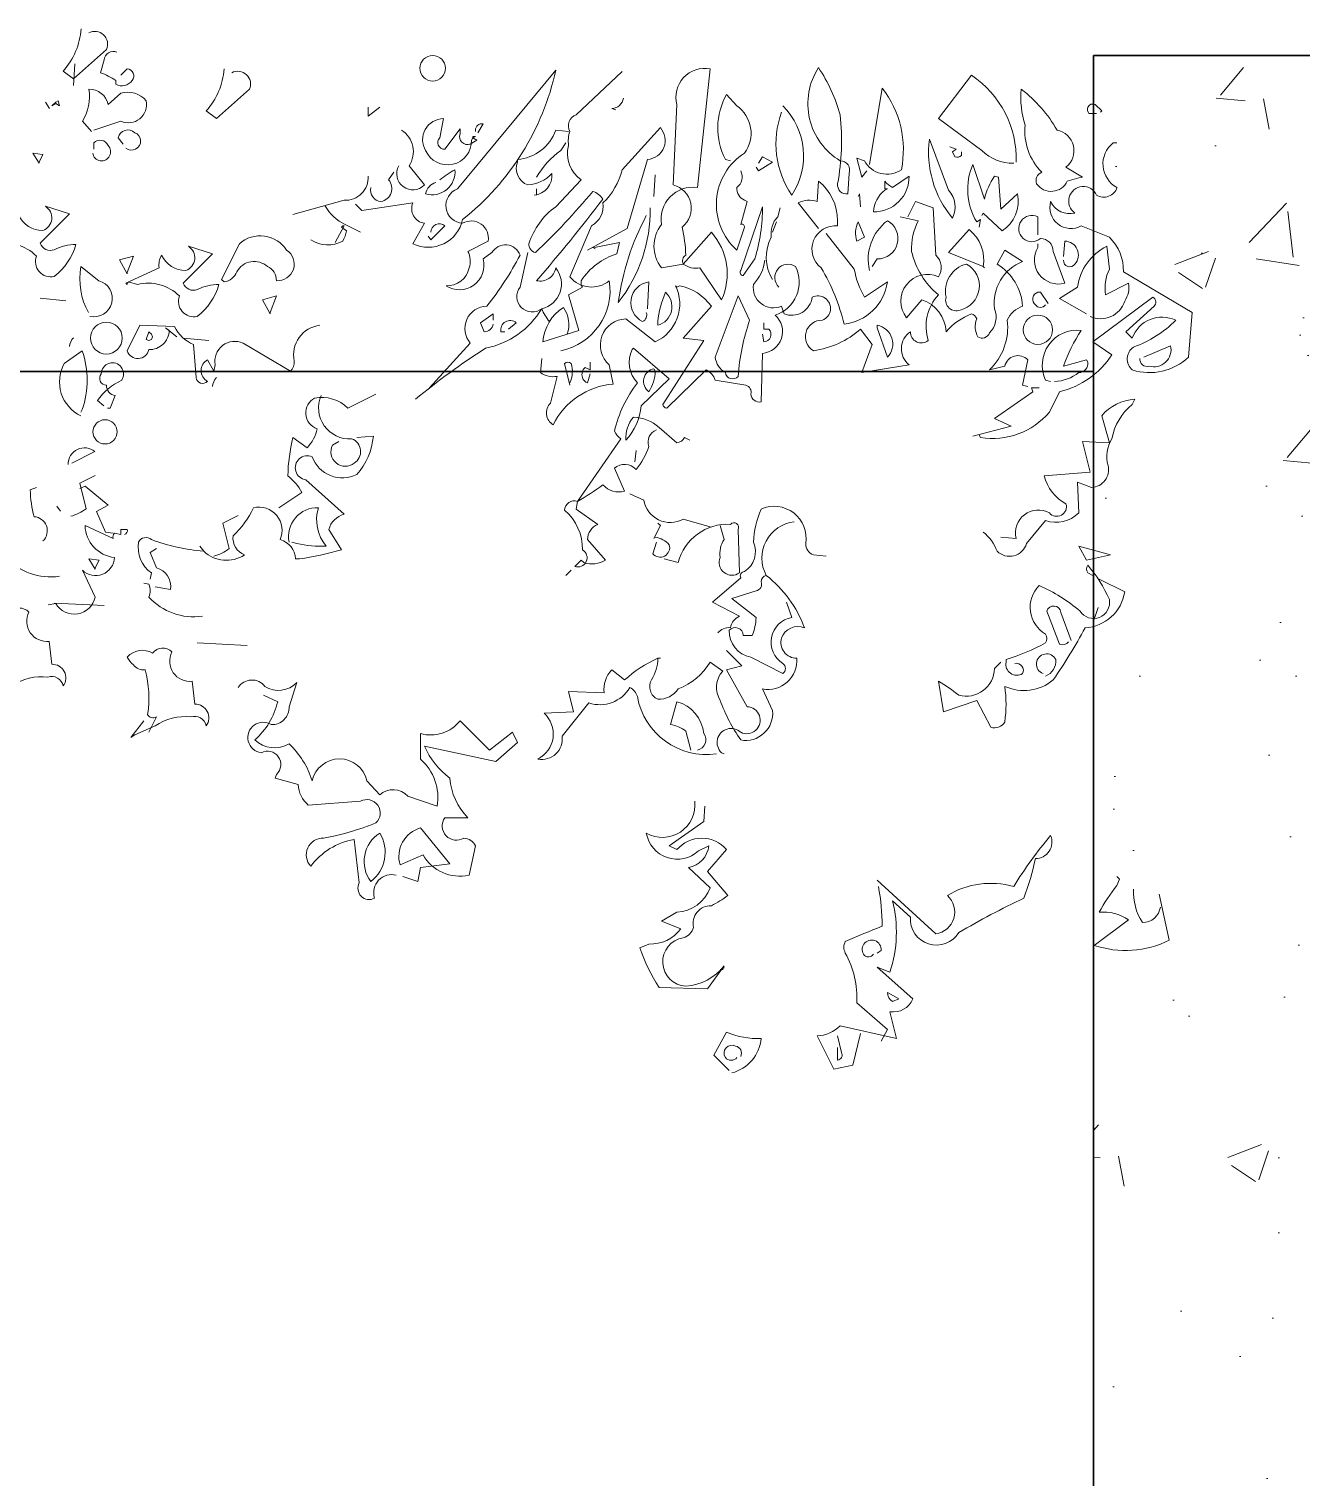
# Model space of a CAD drawing. Header units: millimetres. Extents: x 2033 to 2295, y 1536 to 1691.
# Drawn here: x 2140.788 to 2141.391, y 1615.42 to 1616.107 of the extents above; entities that cross this region are included whole.
import ezdxf

# ---------------------------------------------------------------- set-up
doc = ezdxf.new("R2010")
doc.units = ezdxf.units.MM
for name, color, linetype, lineweight in [('FACHADA', 40, 'Continuous', 35), ('Texturas', 8, 'Continuous', 0), ('Verde', 58, 'Continuous', 13)]:
    doc.layers.add(name, color=color, linetype=linetype, lineweight=lineweight)

# ---------------------------------------------------------------- blocks, each defined once
blk = doc.blocks.new('tfgvbv')
at = {"layer": 'Verde', "lineweight": 0}
for points in [[(2106.82278, 1678.57186, -0.165222), (2106.81431, 1678.55189), (2106.81915, 1678.54825), (2106.83488, 1678.56217, 0.703232), (2106.82641, 1678.57004)], [(2106.83979, 1678.56078, 0.535172), (2106.83374, 1678.55715), (2106.83192, 1678.5511, -0.069427), (2106.83919, 1678.54747), (2106.83919, 1678.54565, 0.38205), (2106.84705, 1678.54747, 0.608597), (2106.84463, 1678.55292), (2106.84161, 1678.54989)], [(2106.89063, 1678.55292, -0.165222), (2106.88215, 1678.53295), (2106.887, 1678.52931), (2106.90273, 1678.54323, 0.703232), (2106.89426, 1678.5511)], [(2107.1085, 1678.46032), (2107.09821, 1678.45851, -0.352936), (2107.09821, 1678.47908, -0.5103), (2107.11516, 1678.49663), (2107.12121, 1678.55292, 0.554825), (2107.10547, 1678.53597), (2107.10366, 1678.49784, -0.628204), (2107.10789, 1678.47787, -0.044617), (2107.10971, 1678.46456, 0.4142), (2107.1085, 1678.46032, 0.205246), (2107.11637, 1678.45851), (2107.12665, 1678.44338, 0.298126), (2107.12181, 1678.47545), (2107.1085, 1678.46032)], [(2107.18294, 1678.50934, -0.523941), (2107.18717, 1678.50329), (2107.18657, 1678.49361, -0.5), (2107.18173, 1678.49845, 0.072708), (2107.18294, 1678.53113, 0.077194), (2107.17265, 1678.55352, 0.423996), (2107.18294, 1678.50934)], [(2106.98806, 1678.40162), (2107.00743, 1678.4228, -0.63649), (2107.0153, 1678.44035, 0.04776), (2107.03103, 1678.46456, 0.639832), (2107.01772, 1678.46577), (2107.01348, 1678.46274, -0.689148), (2106.99593, 1678.45003, 0.369919), (2107.00683, 1678.45851, 0.225418), (2107.00622, 1678.46637), (2107.0159, 1678.47122, 0.638885), (2107.0038, 1678.47969, -0.813461), (2107.00138, 1678.49603), (2107.04798, 1678.55231, -0.173706), (2107.0038, 1678.4815, -0.490295), (2106.9802, 1678.47), (2106.98564, 1678.47969, -0.489075), (2106.9802, 1678.48937), (2106.95599, 1678.48574), (2106.95296, 1678.48877)], [(2106.98141, 1678.39617, -0.032425), (2107.01469, 1678.42038, 0.210526), (2107.04132, 1678.43914, 0.557053), (2107.04798, 1678.45851, -0.431534), (2107.0389, 1678.45245, 0.015289), (2107.07037, 1678.49119, 0.162277), (2107.06553, 1678.49482, -0.030579), (2107.0383, 1678.46577, -0.355026), (2107.03527, 1678.47, -0.161758), (2107.04798, 1678.48756), (2107.06008, 1678.50026, -0.32045), (2107.05403, 1678.51661, -0.099014), (2107.05464, 1678.52326, -0.46698), (2107.05766, 1678.53113), (2107.07945, 1678.55171)], [(2107.26524, 1678.50813, -0.195694), (2107.25011, 1678.51418), (2107.22954, 1678.52931), (2107.24527, 1678.54989, -0.258652), (2107.26645, 1678.50874)], [(2106.82769, 1678.52326), (2106.82345, 1678.5281, 0.185669), (2106.82648, 1678.54323, -0.373596), (2106.83555, 1678.53597), (2106.84161, 1678.54142, -0.302765), (2106.85371, 1678.53779, -0.609818), (2106.84161, 1678.5281), (2106.8289, 1678.52387)], [(2107.13573, 1678.5045, -0.35614), (2107.13392, 1678.49663, 0.302765), (2107.13755, 1678.49058), (2107.13876, 1678.48998), (2107.13573, 1678.47908, -0.618027), (2107.13755, 1678.47787), (2107.13392, 1678.46698, -0.499023), (2107.13755, 1678.51297, 0.420273), (2107.13392, 1678.53537), (2107.12907, 1678.54081, 0.254562), (2107.12847, 1678.50995), (2107.13089, 1678.50934)], [(2107.19686, 1678.50753), (2107.20291, 1678.54384, -0.216599), (2107.21199, 1678.50511, -0.447189), (2107.19444, 1678.50934), (2107.1908, 1678.51055), (2107.19323, 1678.50148), (2107.19565, 1678.5045)], [(2107.29732, 1678.50148), (2107.29792, 1678.50148), (2107.29006, 1678.50632, 0.643906), (2107.28582, 1678.52387, 0.101837), (2107.26887, 1678.54323, 0.105927), (2107.27069, 1678.52629, 0.22554), (2107.27856, 1678.5039, 0.4142), (2107.27614, 1678.49845, 0.580322), (2107.29066, 1678.49966), (2107.29732, 1678.50148)], [(2107.08005, 1678.539, -0.368179), (2107.07461, 1678.53416), (2107.07642, 1678.53355)], [(2107.1557, 1678.53537, -0.356445), (2107.15994, 1678.493, -0.241074), (2107.1551, 1678.53234)], [(2107.30458, 1678.53173), (2107.30095, 1678.53173, -0.236053), (2107.30035, 1678.53476, -0.4142), (2107.30398, 1678.53597), (2107.307, 1678.53295), (2107.3064, 1678.53234)], [(2107.00743, 1678.51721, -0.632065), (2107.00259, 1678.52205), (2107.00259, 1678.52447), (2106.99533, 1678.51479, -0.680847), (2106.99291, 1678.52024), (2106.99472, 1678.52931, 0.580322), (2106.98625, 1678.51418, 0.820084), (2107.00804, 1678.51903), (2107.00864, 1678.52024), (2107.01046, 1678.51903), (2107.00743, 1678.51721)], [(2107.01106, 1678.52266), (2107.01348, 1678.52689, 0.45993), (2107.00985, 1678.52387), (2107.00985, 1678.52326)], [(2106.82829, 1678.51297, 1.387421), (2106.83555, 1678.51661, 0.544022), (2106.8289, 1678.51782), (2106.8289, 1678.51479)], [(2106.84403, 1678.51539, 1.182175), (2106.84826, 1678.52266, 0.588394), (2106.8404, 1678.52024), (2106.84282, 1678.51721)], [(2106.97475, 1678.52387, -0.424515), (2106.97838, 1678.50692), (2106.98564, 1678.49784, -0.880783), (2106.97354, 1678.50692)], [(2107.03769, 1678.493, 0.4142), (2107.04616, 1678.50329, -0.198578), (2107.03466, 1678.49784, -0.4142), (2107.02982, 1678.50874), (2107.02982, 1678.50995, 0.297668), (2107.04798, 1678.52387), (2107.05403, 1678.52326)], [(2107.06311, 1678.46698), (2107.08187, 1678.47727), (2107.09155, 1678.50995, 0.621735), (2107.0976, 1678.52508), (2107.07945, 1678.50511, -0.145264), (2107.07037, 1678.48937, -0.318115), (2107.06492, 1678.47848), (2107.05464, 1678.45427, 0.4142), (2107.0734, 1678.45245, -0.3983), (2107.0504, 1678.41917)], [(2107.23619, 1678.48211, 0.305054), (2107.23438, 1678.49542), (2107.2253, 1678.51963, 0.208984), (2107.23619, 1678.48211)], [(2107.0389, 1678.50148, -0.109482), (2107.0504, 1678.51418), (2107.05282, 1678.51782)], [(2107.24043, 1678.51358), (2107.24043, 1678.51176, -0.236053), (2107.2374, 1678.51116), (2107.23619, 1678.51358), (2107.23801, 1678.51479), (2107.23498, 1678.516)], [(2107.2489, 1678.37923), (2107.24951, 1678.37802, 0.262833), (2107.28219, 1678.39012), (2107.28703, 1678.3998, 0.194489), (2107.31184, 1678.41735), (2107.30277, 1678.4234), (2107.33121, 1678.44459, -0.535172), (2107.33182, 1678.44035), (2107.3185, 1678.42825), (2107.32153, 1678.42522, -0.445358), (2107.3421, 1678.43369, -0.112671), (2107.32213, 1678.42098, 0.498764), (2107.32153, 1678.41009, 0.269211), (2107.34816, 1678.41614), (2107.34997, 1678.43732), (2107.31729, 1678.45669, 0.212448), (2107.31063, 1678.47303), (2107.29732, 1678.47848, -0.669449), (2107.28279, 1678.48998, 0.362045), (2107.29429, 1678.48453, -1.319412), (2107.30458, 1678.493, 0.480621), (2107.31426, 1678.49663, -0.538818), (2107.31245, 1678.51782), (2107.31426, 1678.51782)], [(2106.99109, 1678.49905, 0.291199), (2106.98625, 1678.49361, 0.528915), (2107.00017, 1678.50511, 0.039932), (2106.99291, 1678.50026)], [(2107.2489, 1678.47787), (2107.24951, 1678.4815), (2107.24769, 1678.48029, -0.242218), (2107.24588, 1678.50753), (2107.25132, 1678.49119, -0.092926), (2107.25617, 1678.50208), (2107.25798, 1678.50148), (2107.25919, 1678.48635), (2107.26706, 1678.49361, -0.309006), (2107.2598, 1678.47606), (2107.25072, 1678.48453), (2107.25011, 1678.48332)], [(2106.95901, 1678.50208, -0.447098), (2106.94752, 1678.49058), (2106.92331, 1678.48392)], [(2106.96023, 1678.49663, 0.45993), (2106.96507, 1678.48998, 0.578781), (2106.9687, 1678.50026), (2106.97112, 1678.5039)], [(2107.17265, 1678.47727), (2107.16297, 1678.48937, -0.204086), (2107.17204, 1678.48998), (2107.17265, 1678.49966, -0.226822), (2107.18173, 1678.4809), (2107.18173, 1678.47848, 0.749039), (2107.17386, 1678.45851, -0.077942), (2107.18475, 1678.43188, 0.34404), (2107.20533, 1678.45185), (2107.19444, 1678.44459, -0.080353), (2107.18959, 1678.4579), (2107.17628, 1678.47485)], [(2107.20412, 1678.49542), (2107.20533, 1678.49603), (2107.20412, 1678.49603), (2107.20412, 1678.49966, 0.099014), (2107.20775, 1678.49663), (2107.21562, 1678.50208, -0.428558), (2107.19867, 1678.48513, -0.211655), (2107.20412, 1678.49542)], [(2106.77618, 1678.47018), (2106.79191, 1678.47745, -0.162277), (2106.79312, 1678.4835, 0.291199), (2106.80462, 1678.47624, 0.630219), (2106.80583, 1678.48774), (2106.81733, 1678.4841), (2106.80341, 1678.47018, 0.4142), (2106.81007, 1678.46716, -0.124695), (2106.82036, 1678.46958, -0.156006), (2106.81007, 1678.45445, -0.597885), (2106.8016, 1678.46413, 0.261948), (2106.78162, 1678.46958), (2106.77739, 1678.47079), (2106.77678, 1678.46958), (2106.77618, 1678.47018)], [(2106.93844, 1678.48816, 0.159607), (2106.94812, 1678.47908), (2106.95538, 1678.47545)], [(2107.09276, 1678.48695, -0.174072), (2107.07763, 1678.44217, -0.088486), (2107.09095, 1678.48332)], [(2107.14602, 1678.48756, -0.079437), (2107.14239, 1678.46274), (2107.13694, 1678.45488, -0.618027), (2107.13573, 1678.4573), (2107.14602, 1678.48756)], [(2107.15086, 1678.45306, -0.272202), (2107.15026, 1678.47303, -0.236053), (2107.15328, 1678.48271), (2107.15449, 1678.48695)], [(2107.21501, 1678.48271), (2107.21864, 1678.48998), (2107.22712, 1678.48695), (2107.22833, 1678.46456, -0.355026), (2107.22954, 1678.45427, 0.788391), (2107.21441, 1678.4349), (2107.22167, 1678.44338, -0.312881), (2107.23317, 1678.42825, -0.116058), (2107.24527, 1678.43672, -0.265564), (2107.24769, 1678.4343, 0.226822), (2107.2483, 1678.42583, 0.49527), (2107.25374, 1678.42764, 0.295303), (2107.25617, 1678.43914, -0.346893), (2107.26948, 1678.46153), (2107.26101, 1678.46698), (2107.25738, 1678.46032, -0.244461), (2107.26948, 1678.44035, 0.215332), (2107.26222, 1678.43369, -0.236053), (2107.25374, 1678.41009), (2107.26101, 1678.41191, -0.59729), (2107.2719, 1678.41493), (2107.26948, 1678.40283), (2107.2719, 1678.40222)], [(2106.93178, 1678.47182, 0.278625), (2106.94691, 1678.47122, 0.07106), (2106.94873, 1678.47606), (2106.94631, 1678.47787), (2106.94691, 1678.47848), (2106.94752, 1678.47848), (2106.94328, 1678.47061)], [(2106.98746, 1678.47364), (2106.98867, 1678.47182), (2106.99533, 1678.47848, 0.630219), (2106.98867, 1678.47545)], [(2107.14723, 1678.46214, -0.149368), (2107.14178, 1678.45064, 0.589905), (2107.1551, 1678.44035), (2107.15631, 1678.43672, 0.490158), (2107.16962, 1678.44459, -1.060547), (2107.17446, 1678.43369, 0.776093), (2107.17023, 1678.41917, 0.142365), (2107.19262, 1678.42946), (2107.19807, 1678.42219), (2107.19323, 1678.40888), (2107.21562, 1678.41251, -0.50354), (2107.21622, 1678.42825, 0.628937), (2107.2247, 1678.42401, -0.265564), (2107.22954, 1678.4458, -0.169571), (2107.21683, 1678.46637, -0.119873), (2107.21985, 1678.4809), (2107.21138, 1678.48271)], [(2107.19141, 1678.48029), (2107.19444, 1678.47303), (2107.1908, 1678.47122, -0.195877), (2107.19141, 1678.48029)], [(2107.19686, 1678.4573, -0.297256), (2107.20533, 1678.4809, -0.782791), (2107.20049, 1678.46274), (2107.19807, 1678.45911)], [(2107.27674, 1678.47424), (2107.27674, 1678.48271, 1.877945), (2107.27795, 1678.47243, -0.4142), (2107.284, 1678.46637), (2107.28945, 1678.45124, -0.674286), (2107.27674, 1678.46819), (2107.27674, 1678.47)], [(2106.9112, 1678.45911, -0.319077), (2106.91544, 1678.45245, 0.777725), (2106.92028, 1678.46698, 0.455246), (2106.89789, 1678.47), (2106.88942, 1678.45306), (2106.89063, 1678.45185, 0.25296), (2106.89668, 1678.45669, -0.489075), (2106.9112, 1678.45911)], [(2107.05343, 1678.42704, 0.240036), (2107.05161, 1678.43975, 0.2379), (2107.04193, 1678.4234), (2107.05887, 1678.42885), (2107.05403, 1678.4458), (2107.06069, 1678.44943, -0.236053), (2107.06008, 1678.45245, -0.178345), (2107.07703, 1678.46516), (2107.07824, 1678.47061, -0.026764), (2107.06553, 1678.46819), (2107.06674, 1678.46758)], [(2107.25072, 1678.45911), (2107.23438, 1678.46577), (2107.24406, 1678.47666, -0.284134), (2107.25072, 1678.45911), (2107.25132, 1678.45851), (2107.25072, 1678.45911)], [(2107.28885, 1678.46214, 0.741867), (2107.29429, 1678.46032, 0.6409), (2107.28945, 1678.47122), (2107.28885, 1678.46395)], [(2106.84403, 1678.45124), (2106.85976, 1678.45851, -0.162277), (2106.86097, 1678.46456, 0.291199), (2106.87247, 1678.4573, 0.630219), (2106.87368, 1678.46879), (2106.88518, 1678.46516), (2106.87126, 1678.45124, 0.4142), (2106.87792, 1678.44822, -0.124695), (2106.88821, 1678.45064, -0.156006), (2106.87792, 1678.43551, -0.597885), (2106.86945, 1678.44519, 0.261948), (2106.84947, 1678.45064), (2106.84524, 1678.45185), (2106.84463, 1678.45064), (2106.84403, 1678.45124)], [(2107.04495, 1678.43309, -0.062256), (2107.04132, 1678.43914, -0.882339), (2107.03103, 1678.44943), (2107.03466, 1678.46577)], [(2107.30156, 1678.43551, 0.456619), (2107.3179, 1678.44277, 0.205246), (2107.31971, 1678.45124), (2107.30882, 1678.4458, -0.146759), (2107.31063, 1678.4579), (2107.30942, 1678.46879, 0.245285), (2107.2955, 1678.44943), (2107.28703, 1678.44398), (2107.29974, 1678.43672)], [(2106.82691, 1678.43551, 0.975662), (2106.83115, 1678.45245), (2106.82267, 1678.45911, 0.17128), (2106.8263, 1678.43732)], [(2107.15389, 1678.44943, -0.931778), (2107.16176, 1678.45911, -0.45929), (2107.15207, 1678.43611, -0.660172), (2107.14602, 1678.41796), (2107.14541, 1678.39496, -0.442368), (2107.14057, 1678.39859, 0.4142), (2107.13815, 1678.40283), (2107.12363, 1678.40525, 0.219635), (2107.11939, 1678.41009), (2107.10063, 1678.39193, -0.333328), (2107.09881, 1678.39375), (2107.11818, 1678.42401), (2107.1085, 1678.42522), (2107.12181, 1678.44035, 0.188675), (2107.10668, 1678.45003), (2107.10547, 1678.44943), (2107.10487, 1678.45003, -0.420059), (2107.09518, 1678.4234), (2107.08126, 1678.4343, 0.685608), (2107.0734, 1678.41251), (2107.07521, 1678.40343, 0.263565), (2107.04677, 1678.38407, -0.49028), (2107.04556, 1678.39436), (2107.04858, 1678.40706, -0.205246), (2107.04072, 1678.40888), (2107.04132, 1678.41554)], [(2107.23983, 1678.43853, -0.630219), (2107.23317, 1678.44459, -0.40654), (2107.24285, 1678.46032, -0.689621), (2107.23983, 1678.43853)], [(2107.09095, 1678.43732, -0.4142), (2107.08913, 1678.43309, -0.738571), (2107.09216, 1678.45185), (2107.09155, 1678.43914)], [(2107.10003, 1678.44701, -0.592255), (2107.09639, 1678.43127, -0.099731), (2107.09942, 1678.44519), (2107.10003, 1678.44701)], [(2107.13452, 1678.44519), (2107.13997, 1678.43369, 0.065445), (2107.13452, 1678.40706, -0.659393), (2107.12847, 1678.40888, -0.236053), (2107.12363, 1678.41614), (2107.13452, 1678.44519)], [(2107.28037, 1678.44096, -0.5), (2107.27553, 1678.44096, -0.582718), (2107.27674, 1678.44701), (2107.27795, 1678.44701), (2107.28158, 1678.44156)], [(2107.01832, 1678.43188, -0.380188), (2107.01409, 1678.42825), (2107.01227, 1678.43248), (2107.01832, 1678.43672), (2107.01832, 1678.43369)], [(2106.93602, 1678.43127, 0.444092), (2106.92391, 1678.41433, -0.197815), (2106.9221, 1678.40949), (2106.89971, 1678.4228, 0.607483), (2106.88639, 1678.41251), (2106.88579, 1678.40949), (2106.88276, 1678.41493, 0.589737), (2106.88276, 1678.40464, -0.60791), (2106.87731, 1678.40646), (2106.8761, 1678.42219, -0.177399), (2106.86703, 1678.43067), (2106.85068, 1678.43127), (2106.84463, 1678.41917, 0.765594), (2106.85492, 1678.41977, 0.420074), (2106.8646, 1678.42885), (2106.86279, 1678.43006), (2106.86824, 1678.42583)], [(2107.02377, 1678.42825), (2107.02196, 1678.42825, -0.707504), (2107.02922, 1678.43248), (2107.02559, 1678.42946)], [(2107.14602, 1678.42704), (2107.14663, 1678.4234, 0.663971), (2107.14905, 1678.42946), (2107.14663, 1678.42946), (2107.14663, 1678.43248)], [(2107.20049, 1678.43006), (2107.20049, 1678.43127, -0.602081), (2107.20533, 1678.41614), (2107.20049, 1678.43006)], [(2106.81733, 1678.42116, -0.173203), (2106.81915, 1678.4254)], [(2106.85371, 1678.42462, 1), (2106.85613, 1678.42704), (2106.85492, 1678.42825), (2106.85371, 1678.42462)], [(2107.28461, 1678.40464, 0.162277), (2107.29611, 1678.40888, 0.463791), (2107.30035, 1678.41372), (2107.29974, 1678.41493), (2107.28885, 1678.41191, -0.058853), (2107.29732, 1678.42885, 0.588898), (2107.28037, 1678.40525), (2107.28279, 1678.40464)], [(2106.82267, 1678.3883, -0.432632), (2106.8148, 1678.41312), (2106.82328, 1678.41917, -0.173904), (2106.82328, 1678.39133), (2106.82267, 1678.39012)], [(2107.09579, 1678.38165, 0.4142), (2107.09216, 1678.37378, -0.085083), (2107.08611, 1678.36289, 0.409286), (2107.07582, 1678.36349), (2107.08066, 1678.3526, -0.286789), (2107.07037, 1678.35562, -0.035156), (2107.05827, 1678.34776), (2107.05766, 1678.34412), (2107.06795, 1678.33686, 0.308105), (2107.06311, 1678.3296), (2107.07158, 1678.31992, -0.220123), (2107.06129, 1678.31871), (2107.06008, 1678.31992), (2107.05706, 1678.31689, 0.907883), (2107.06069, 1678.32476, 0.222046), (2107.05221, 1678.34352, -0.523941), (2107.05827, 1678.34776), (2107.07884, 1678.37741, -0.099014), (2107.07582, 1678.38104, -0.106323), (2107.08671, 1678.40404, -0.326889), (2107.08429, 1678.41977), (2107.0849, 1678.42038), (2107.10184, 1678.40585), (2107.08853, 1678.39315, -0.165176), (2107.08126, 1678.3768, -0.200851), (2107.0849, 1678.3877, -0.173203), (2107.097, 1678.38286), (2107.10547, 1678.37559, 0.236053), (2107.1091, 1678.37802), (2107.11152, 1678.3768)], [(2107.32516, 1678.41554, 0.541687), (2107.32939, 1678.41191, 0.576218), (2107.33968, 1678.42159), (2107.32697, 1678.41614)], [(2106.83538, 1678.39193), (2106.83659, 1678.39193), (2106.83901, 1678.39799, -0.38205), (2106.83478, 1678.40283, -0.618027), (2106.83236, 1678.40828, -1.341293), (2106.84204, 1678.40525, 0.132751), (2106.83054, 1678.39557), (2106.83357, 1678.39315)], [(2107.05464, 1678.40404, 0.195877), (2107.05524, 1678.41312, 0.4142), (2107.05221, 1678.41312), (2107.05464, 1678.40283)], [(2107.06432, 1678.41372), (2107.06432, 1678.41009), (2107.0619, 1678.4113, 0.302765), (2107.06069, 1678.40646, 0.265564), (2107.06311, 1678.40404), (2107.06432, 1678.40828)], [(2107.09458, 1678.4107, 0.659393), (2107.09216, 1678.3998, 0.139038), (2107.09518, 1678.40949), (2107.09458, 1678.4107)], [(2106.88518, 1678.40222, -0.173203), (2106.887, 1678.40646)], [(2106.96265, 1678.39859), (2106.94933, 1678.39193, 0.25), (2106.9336, 1678.39678, 0.663467), (2106.93481, 1678.38225, -0.148178), (2106.92997, 1678.37317), (2106.92331, 1678.37802, 0.057068), (2106.92089, 1678.35986, -0.099014), (2106.92754, 1678.35199), (2106.91665, 1678.34473)], [(2106.93662, 1678.39799, 0.559616), (2106.95115, 1678.37741, -0.630219), (2106.95236, 1678.36591, -0.808411), (2106.94207, 1678.37438), (2106.9451, 1678.3762)], [(2107.25072, 1678.33323, -0.140045), (2107.25738, 1678.32415, 0.57489), (2107.2713, 1678.32778), (2107.28037, 1678.33868, 0.29335), (2107.29611, 1678.34231), (2107.2955, 1678.35683), (2107.30216, 1678.35441, 0.477875), (2107.31003, 1678.3647, -0.21463), (2107.31184, 1678.37741, -0.178345), (2107.32153, 1678.39375), (2107.32274, 1678.39617, 0.217789), (2107.307, 1678.3883), (2107.31063, 1678.37559), (2107.29792, 1678.3762), (2107.30156, 1678.36167), (2107.27977, 1678.35986, 0.213028), (2107.29006, 1678.34655, -0.817993), (2107.28219, 1678.34231, 0.658905), (2107.26645, 1678.3302), (2107.25919, 1678.33081)], [(2106.95357, 1678.37802), (2106.96144, 1678.37862, -0.159866), (2106.95357, 1678.36046, -0.443787), (2106.93239, 1678.36894, 1.153), (2106.92936, 1678.35804), (2106.94752, 1678.3417, 0.251633), (2106.94025, 1678.33444), (2106.94631, 1678.32476, -0.035156), (2106.92633, 1678.32052), (2106.92452, 1678.32052, 0.326782), (2106.91726, 1678.3296, 0.618027), (2106.90455, 1678.34473, -0.102722), (2106.89486, 1678.33142, 0.333328), (2106.90031, 1678.32234, -0.346832), (2106.88094, 1678.32415, -0.064789), (2106.85613, 1678.3296, 0.5), (2106.85008, 1678.32839, 0.287735), (2106.85613, 1678.31386), (2106.85553, 1678.31084)], [(2106.81662, 1678.36531, -0.637756), (2106.82933, 1678.37136), (2106.81844, 1678.36591)], [(2106.80469, 1678.32899, 0.656815), (2106.80045, 1678.34049, -0.053406), (2106.79864, 1678.3532), (2106.80166, 1678.35441)], [(2106.81794, 1678.34067, 0.092926), (2106.8252, 1678.3443), (2106.82217, 1678.35641), (2106.82944, 1678.36004)], [(2107.12121, 1678.33565), (2107.1085, 1678.33928, -0.510468), (2107.08974, 1678.34836), (2107.08308, 1678.35139)], [(2106.88579, 1678.32173, 0.092926), (2106.89305, 1678.32536), (2106.89002, 1678.33747), (2106.89728, 1678.3411)], [(2106.92149, 1678.32839, -0.489075), (2106.93541, 1678.34473, 0.257034), (2106.93904, 1678.32657, -0.076462), (2106.92512, 1678.32778), (2106.9227, 1678.32839)], [(2107.12484, 1678.28542, -0.243835), (2107.13089, 1678.28784, -0.263626), (2107.13513, 1678.29329), (2107.12242, 1678.29995), (2107.13573, 1678.31144, -0.535172), (2107.13755, 1678.31447, 0.371796), (2107.14178, 1678.32839, -0.090164), (2107.14541, 1678.34412, -0.594772), (2107.1666, 1678.32778, 0.312363), (2107.17023, 1678.32234), (2107.17628, 1678.32173)], [(2106.80711, 1678.29873), (2106.81074, 1678.29934, 0.686798), (2106.8295, 1678.30237), (2106.82345, 1678.31507, 0.648468), (2106.83858, 1678.32113, -0.37442), (2106.82466, 1678.33626), (2106.83798, 1678.3302, -0.236053), (2106.83858, 1678.33263), (2106.84161, 1678.33202), (2106.84161, 1678.33444), (2106.84463, 1678.33444, -0.4142), (2106.84342, 1678.33202)], [(2107.12423, 1678.22793, -0.4021), (2107.08671, 1678.25516, 0.236053), (2107.08308, 1678.2594, -0.350769), (2107.06371, 1678.25213), (2107.051, 1678.2364, -0.513931), (2107.03951, 1678.22551, 0.519897), (2107.04253, 1678.24729), (2107.05645, 1678.2479), (2107.05403, 1678.25758), (2107.07098, 1678.25698, -0.233566), (2107.07461, 1678.26787), (2107.08066, 1678.26303, -0.081039), (2107.09639, 1678.27332), (2107.0976, 1678.27332), (2107.09639, 1678.27332, -0.147995), (2107.09337, 1678.26303, 0.442368), (2107.09639, 1678.25395, 0.265564), (2107.10608, 1678.25879, 0.169403), (2107.12121, 1678.2715), (2107.12726, 1678.26726, 0.349014), (2107.12605, 1678.25334, 0.066803), (2107.13573, 1678.23458, 0.501038), (2107.15086, 1678.2485), (2107.14602, 1678.25879, 0.492294), (2107.16236, 1678.27332, -0.5), (2107.1551, 1678.283, -0.4142), (2107.16599, 1678.28784, 0.138321), (2107.14784, 1678.31265, -0.529709), (2107.16115, 1678.33807)], [(2107.09942, 1678.32052), (2107.10608, 1678.31871, -0.35936), (2107.13089, 1678.33686, -0.872879), (2107.13452, 1678.33444), (2107.13513, 1678.31386, -0.762802), (2107.12605, 1678.32113, -0.205246), (2107.12786, 1678.3296), (2107.12605, 1678.33626)], [(2106.81249, 1678.31223, -0.247742), (2106.78707, 1678.32131, 0.207977), (2106.78707, 1678.32736), (2106.78465, 1678.32796)], [(2107.09518, 1678.33081, -0.178345), (2107.10184, 1678.32718, -0.817993), (2107.09397, 1678.32294), (2107.09579, 1678.32839)], [(2106.85795, 1678.30721), (2106.86521, 1678.306, 0.37204), (2106.85855, 1678.31629), (2106.85553, 1678.32355), (2106.85855, 1678.32536)], [(2107.14784, 1678.31265, 0.333328), (2107.14541, 1678.30963, -0.5), (2107.14299, 1678.30539), (2107.1315, 1678.30176), (2107.14299, 1678.29268, -0.099014), (2107.14118, 1678.28421), (2107.13694, 1678.28421, 0.663971), (2107.13029, 1678.28663, 0.376755), (2107.14057, 1678.27392), (2107.1557, 1678.26605, 0.5), (2107.1557, 1678.2709, -0.682281), (2107.15994, 1678.29268), (2107.15752, 1678.29995)], [(2107.26585, 1678.2709, -0.618027), (2107.26948, 1678.26605, -0.649872), (2107.26161, 1678.2715), (2107.26161, 1678.27271, 0.048447), (2107.28037, 1678.28058, 0.291199), (2107.28037, 1678.28482, -0.493149), (2107.27735, 1678.30781, -0.073044), (2107.29671, 1678.29571, 0.819794), (2107.31063, 1678.30116, 0.07692), (2107.30035, 1678.3175, 0.333328), (2107.30035, 1678.31386), (2107.30277, 1678.31265)], [(2106.88034, 1678.29329, -0.247742), (2106.85492, 1678.30237, 0.207977), (2106.85492, 1678.30842), (2106.8525, 1678.30902)], [(2107.30579, 1678.31084), (2107.3179, 1678.30479, -0.357925), (2107.29913, 1678.28784, -0.02861), (2107.284, 1678.26303, -0.284912), (2107.26101, 1678.26, -0.072906), (2107.26101, 1678.24306, -0.350769), (2107.25435, 1678.24064), (2107.24769, 1678.25334), (2107.23196, 1678.2479), (2107.22954, 1678.26242, -0.042465), (2107.23922, 1678.25577, 0.482147), (2107.25617, 1678.26847), (2107.25919, 1678.2715)], [(2106.78707, 1678.25716), (2106.7907, 1678.26442, -0.4142), (2106.78647, 1678.26563, 0.112411), (2106.78526, 1678.28681, -0.302765), (2106.77981, 1678.28923, -0.099014), (2106.77678, 1678.29286, -0.357651), (2106.78889, 1678.29468, -0.463791), (2106.79797, 1678.29528, 0.593826), (2106.80765, 1678.28136), (2106.80886, 1678.27047, -0.62767), (2106.81431, 1678.26018, 0.457672), (2106.80704, 1678.26442, 0.184982), (2106.7901, 1678.26018), (2106.78041, 1678.25595), (2106.7786, 1678.25473), (2106.78465, 1678.2626)], [(2107.29127, 1678.28118, -0.302765), (2107.28703, 1678.27997), (2107.28098, 1678.29571, -0.816528), (2107.28764, 1678.2951), (2107.29248, 1678.28179)], [(2106.85492, 1678.23822), (2106.85855, 1678.24548, -0.4142), (2106.85432, 1678.24669, 0.112411), (2106.85311, 1678.26787, -0.302765), (2106.84766, 1678.27029, -0.099014), (2106.84463, 1678.27392, -0.357651), (2106.85674, 1678.27574, -0.463791), (2106.86581, 1678.27634, 0.593826), (2106.8755, 1678.26242), (2106.87671, 1678.25153, -0.62767), (2106.88215, 1678.24124, 0.457672), (2106.87489, 1678.24548, 0.184982), (2106.85795, 1678.24124), (2106.84826, 1678.237), (2106.84645, 1678.23579), (2106.8525, 1678.24366)], [(2107.12786, 1678.22793), (2107.12665, 1678.22853, -1.00415), (2107.13573, 1678.23822, 1.247116), (2107.13876, 1678.25032), (2107.12907, 1678.26787), (2107.13634, 1678.26969), (2107.12907, 1678.27695)], [(2107.28037, 1678.26484, 0.326447), (2107.28522, 1678.27271, 1.475342), (2107.27916, 1678.26605)], [(2106.97233, 1678.17043, 0.600372), (2106.96204, 1678.15954, -0.753342), (2106.95478, 1678.1668), (2106.95236, 1678.18738, 0.194229), (2106.93178, 1678.17467, -0.678314), (2106.93783, 1678.18798, 0.051498), (2106.96265, 1678.19525, 0.881622), (2106.95538, 1678.20553), (2106.93057, 1678.20372, -0.201935), (2106.92573, 1678.2134), (2106.91484, 1678.21643), (2106.91544, 1678.21824, 0.881622), (2106.90818, 1678.22853, -1.244614), (2106.91302, 1678.24185, 0.436066), (2106.92149, 1678.25032), (2106.92512, 1678.26182, -0.359619), (2106.90999, 1678.26, 0.522507), (2106.89728, 1678.2594)], [(2106.90939, 1678.25577), (2106.91605, 1678.25274, -0.157089), (2106.90515, 1678.23458, 0.333328), (2106.92149, 1678.23277, -0.128128), (2106.93239, 1678.21522, -0.797302), (2106.95841, 1678.21522), (2106.96446, 1678.20856, -0.408356), (2106.97778, 1678.20796), (2106.9917, 1678.20311, 0.259506), (2106.98383, 1678.22551), (2106.98383, 1678.23761, 0.302765), (2107.00259, 1678.24366), (2107.01651, 1678.22974), (2107.0274, 1678.23822), (2107.02982, 1678.23337), (2107.01953, 1678.2243), (2106.98564, 1678.23156, 0.117401), (2106.99775, 1678.21643, 0.173203), (2107.00622, 1678.19767), (2106.99533, 1678.19767, 0.806671), (2107.0044, 1678.18798, -0.276978), (2107.00985, 1678.18435), (2107.00683, 1678.17043, -0.330963), (2106.98504, 1678.18012), (2106.97414, 1678.17527, -0.419418), (2106.98383, 1678.19283), (2106.99775, 1678.17588), (2106.98383, 1678.17406), (2106.98262, 1678.16741), (2106.97536, 1678.16983)], [(2107.11516, 1678.22974, 0.54657), (2107.11818, 1678.23761, 0.310577), (2107.10547, 1678.25274), (2107.10245, 1678.24185, -0.131805), (2107.10971, 1678.23882), (2107.11213, 1678.22974)], [(2107.11394, 1678.20553, -0.61586), (2107.09095, 1678.1904, 0.591492), (2107.11576, 1678.18193), (2107.1206, 1678.18435, -0.334061), (2107.11092, 1678.17406), (2107.12121, 1678.16438, -0.300079), (2107.10547, 1678.15288), (2107.09821, 1678.14865), (2107.10729, 1678.14501, -0.24559), (2107.09216, 1678.13775), (2107.08792, 1678.13594, 0.064346), (2107.097, 1678.11718), (2107.12, 1678.11657), (2107.12786, 1678.12746, -0.216293), (2107.10971, 1678.11778, -0.89946), (2107.1085, 1678.14078, 0.265564), (2107.11334, 1678.14562, -0.5), (2107.12181, 1678.15591, 0.034439), (2107.12968, 1678.16075), (2107.12, 1678.17225), (2107.12907, 1678.18254, 0.461777), (2107.10547, 1678.18254), (2107.10184, 1678.18435), (2107.11818, 1678.19585), (2107.11879, 1678.20311)], [(2106.96023, 1678.16741, -0.434998), (2106.96446, 1678.1904, -0.383423), (2106.96023, 1678.16741)], [(2107.20049, 1678.16801), (2107.22833, 1678.14259, 0.636124), (2107.23377, 1678.16075, -0.212875), (2107.26524, 1678.16499, -0.040161), (2107.28279, 1678.18919, -0.538727), (2107.27553, 1678.1783, -0.038391), (2107.27009, 1678.15954, 0.023422), (2107.23922, 1678.1432, -0.778931), (2107.21622, 1678.15046), (2107.20775, 1678.15833, -0.14267), (2107.20654, 1678.12444), (2107.20049, 1678.12686), (2107.21743, 1678.11173, -0.349304), (2107.20654, 1678.10568), (2107.20957, 1678.09297), (2107.18294, 1678.09902, -0.186783), (2107.17204, 1678.09418), (2107.17991, 1678.07844), (2107.18899, 1678.08026), (2107.19262, 1678.09539)], [(2107.33424, 1678.16136), (2107.33908, 1678.13957, -0.198578), (2107.30337, 1678.13715), (2107.31971, 1678.14925, 0.173447), (2107.30579, 1678.15288, -0.044205), (2107.31426, 1678.16559), (2107.31547, 1678.16862), (2107.31426, 1678.16983)], [(2107.20109, 1678.16499, -0.04158), (2107.20291, 1678.14623, 0.012192), (2107.18536, 1678.13896, 0.248367), (2107.18536, 1678.13352, -0.13884), (2107.1908, 1678.10991), (2107.20533, 1678.0972), (2107.2023, 1678.09176)], [(2107.33484, 1678.1553, -0.388977), (2107.32637, 1678.14804, -0.162277), (2107.32213, 1678.16378)], [(2107.19867, 1678.13291, -0.442368), (2107.19444, 1678.13231, -1.516525), (2107.2023, 1678.13473), (2107.20049, 1678.13352)], [(2107.21078, 1678.11173), (2107.20533, 1678.11476, 0.276978), (2107.20775, 1678.11052), (2107.21078, 1678.11173)], [(2107.1315, 1678.07663, 0.315994), (2107.14541, 1678.09297, -0.114075), (2107.12907, 1678.09599), (2107.12302, 1678.0851), (2107.13029, 1678.07784)], [(2107.18173, 1678.08873), (2107.18173, 1678.08268, 0.535172), (2107.18354, 1678.08631), (2107.18173, 1678.09418)], [(2107.13392, 1678.08389, -0.449051), (2107.12847, 1678.08389, -0.780762), (2107.13331, 1678.08934, -0.5), (2107.13573, 1678.0845)]]:
    blk.add_lwpolyline(points, format="xyb", dxfattribs=at)
for points in [[(2106.81921, 1678.54505), (2106.81982, 1678.55534)], [(2106.80772, 1678.53416), (2106.8059, 1678.53718)], [(2106.81074, 1678.53718), (2106.80893, 1678.53537), (2106.81074, 1678.53658), (2106.81256, 1678.53537), (2106.81195, 1678.53779), (2106.81074, 1678.53718)], [(2106.96446, 1678.53476), (2106.95901, 1678.53052), (2106.95901, 1678.53476)], [(2107.00864, 1678.52024), (2107.00985, 1678.52084), (2107.00864, 1678.52084), (2107.00864, 1678.52024)], [(2106.80287, 1678.50874), (2106.80469, 1678.51237), (2106.79985, 1678.51297), (2106.80287, 1678.50813), (2106.80287, 1678.50874)], [(2107.14299, 1678.50632), (2107.1442, 1678.5045), (2107.15086, 1678.50874), (2107.14602, 1678.51116), (2107.1442, 1678.50813)], [(2107.09458, 1678.4924), (2107.09518, 1678.50269)], [(2107.0389, 1678.493), (2107.0389, 1678.49603)], [(2107.19141, 1678.4924), (2107.19202, 1678.49361), (2107.19262, 1678.48756)], [(2107.15086, 1678.47545), (2107.15268, 1678.48029)], [(2106.84457, 1678.45626), (2106.84759, 1678.46413), (2106.84093, 1678.46232), (2106.84457, 1678.45566), (2106.84457, 1678.45626)], [(2106.80341, 1678.44416), (2106.81552, 1678.44295)], [(2106.91241, 1678.43732), (2106.91544, 1678.44519), (2106.90878, 1678.44338), (2106.91241, 1678.43672), (2106.91241, 1678.43732)], [(2106.87126, 1678.42522), (2106.88337, 1678.42401)], [(2107.27735, 1678.40162), (2107.27372, 1678.40162), (2107.27432, 1678.3998), (2107.25617, 1678.38709), (2107.26403, 1678.38346), (2107.24588, 1678.37862)], [(2107.0855, 1678.36652), (2107.08611, 1678.37196)], [(2106.83798, 1678.33263), (2106.83434, 1678.33323), (2106.83011, 1678.34291), (2106.83555, 1678.34594), (2106.82466, 1678.35502), (2106.82224, 1678.35381)], [(2106.81309, 1678.34309), (2106.81128, 1678.34551)], [(2107.09458, 1678.3302), (2107.0976, 1678.33626), (2107.09639, 1678.33747)], [(2106.88094, 1678.32415), (2106.87913, 1678.32657)], [(2107.31124, 1678.32234), (2107.29974, 1678.31992), (2107.29611, 1678.32657), (2107.31124, 1678.32234)], [(2106.8295, 1678.31629), (2106.83132, 1678.31992), (2106.82648, 1678.32052), (2106.8295, 1678.31568), (2106.8295, 1678.31629)], [(2107.05282, 1678.31265), (2107.05524, 1678.31507)], [(2106.83367, 1678.29831), (2106.81007, 1678.29952)], [(2106.90152, 1678.27937), (2106.87792, 1678.28058)], [(2107.12786, 1678.12625), (2107.12726, 1678.12686), (2107.12726, 1678.12565), (2107.12605, 1678.12565)]]:
    blk.add_lwpolyline(points, dxfattribs=at)
for centre, radius in [((2106.98958, 1678.55322), 0.00605), ((2107.27674, 1678.42915), 0.00696), ((2106.83478, 1678.42522), 0.00756), ((2106.83417, 1678.38074), 0.00575)]:
    blk.add_circle(centre, radius, dxfattribs=at)

msp = doc.modelspace()

# ---------------------------------------------------------------- hatches: boundary and pattern name
at = {"layer": 'Texturas'}
h = msp.add_hatch(dxfattribs=at)
h.set_pattern_fill('AR-CONC', color=256, scale=0.0009, style=0)
h.set_pattern_definition([(50, (33.98519, -65.39731), (0.163966202, -0.014345177), [0.017145, -0.188595]), (355, (33.98519, -65.3973), (-0.031718543, 0.171950979), [0.013716, -0.150876]), (100.451, (33.99885, -65.3985), (0.1322482515, 0.157605019), [0.014571, -0.160281]), (46.1842, (33.98519, -65.35159), (0.243971137, -0.037838095), [0.0257175, -0.2828925]), (96.6356, (34.00552, -65.35474), (0.21366381, 0.222683), [0.0218565, -0.2404215]), (351.184, (33.9852, -65.3516), (0.213664145, 0.222682606), [0.020574, -0.226314]), (21, (34.00805, -65.36302), (0.136453392, -0.092038967), [0.017145, -0.188595]), (326, (34.00805, -65.36302), (0.055621826, 0.16576917), [0.013716, -0.150876]), (71.4514, (34.01942, -65.37069), (0.192074842, 0.073730572), [0.014571, -0.160281]), (37.5, (33.98519, -65.39731), (0.0027797429, 0.076099535), [0, -0.1490472, 0, -0.153162, 0, -0.1514475]), (7.5, (33.98519, -65.39731), (0.0601376963, 0.0901625173), [0, -0.0873252, 0, -0.1456182, 0, -0.0577215]), (327.5, (33.93421, -65.39731), (0.1220315357, -0.0051558696), [0, -0.05715, 0, -0.178308, 0, -0.236601]), (317.5, (33.91135, -65.39731), (0.1333162632, 0.022883842), [0, -0.074295, 0, -0.1184148, 0, -0.168021])])
h.paths.add_polyline_path([(2141.44297, 1615.94421), (2142.44297, 1615.94421), (2142.44297, 1613.84421), (2142.59297, 1613.84421), (2142.59297, 1616.09421), (2141.29297, 1616.09421), (2141.29297, 1613.84421), (2141.44297, 1613.84421)])

# ---------------------------------------------------------------- linework, layer by layer
at = {"layer": 'FACHADA'}
for p, q in [((2141.29297, 1616.09421), (2142.59297, 1616.09421)), ((2141.29297, 1613.84421), (2141.29297, 1616.09421))]:
    msp.add_line(p, q, dxfattribs=at)
at = {"layer": 'FACHADA', "lineweight": 30}
msp.add_line((2141.29297, 1615.94421), (2140.24122, 1615.94421), dxfattribs=at)

# ---------------------------------------------------------------- block references
at = {"layer": 'FACHADA'}
msp.add_blockref('tfgvbv', (33.98979, -62.46511), dxfattribs=at)

doc.saveas('drawing.dxf')
